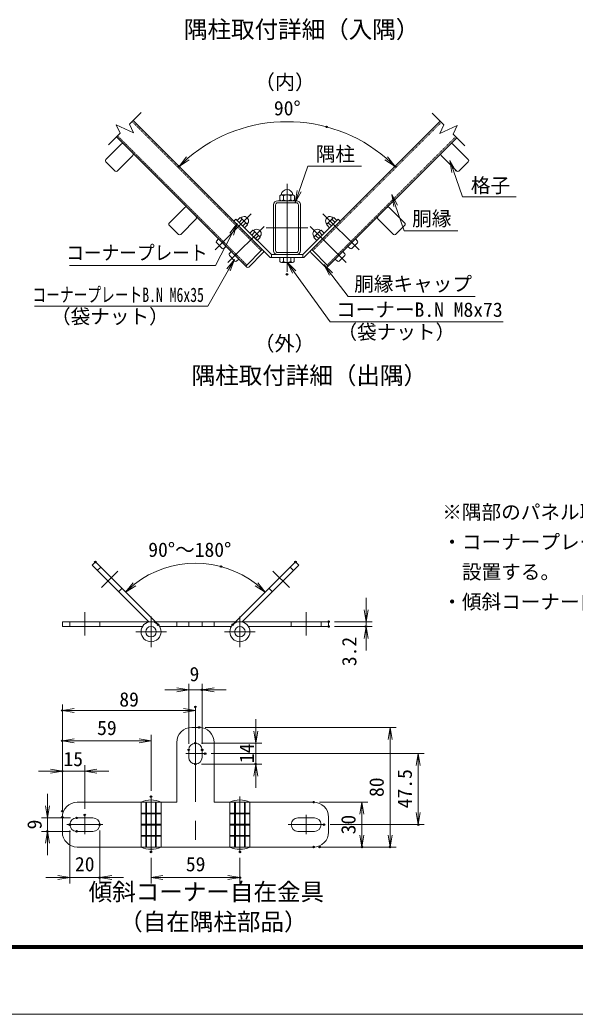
# Model space of a CAD drawing. Units: millimetres, scale not verified, with parts at other scales. Extents: x -4200 to 4200, y -2970 to 2970.
# Drawn here: x 488 to 2344, y -2970 to 355 of the extents above; entities that cross this region are included whole.
import ezdxf
from ezdxf.enums import TextEntityAlignment as Align

# ---------------------------------------------------------------- set-up
doc = ezdxf.new("R2010")
doc.units = ezdxf.units.MM
doc.header["$LTSCALE"] = 10
doc.header["$PDMODE"] = 32
doc.header["$PDSIZE"] = 5
doc.linetypes.add('USER1', pattern=[50.8, 31.75, -6.35, 6.35, -6.35])
doc.linetypes.add('USER2', pattern=[0.375, 0.25, -0.125])
for name, color, linetype, lineweight in [('0-0_D-STR1', 1, 'Continuous', 18), ('0-1_D-BMK', 2, 'USER1', 13), ('0-5_D-STR3', 3, 'Continuous', 13), ('0-6_D-STR-DIM', 7, 'Continuous', 13), ('0-7_0', 7, 'Continuous', 18), ('0-9_D-TTL-TXT', 7, 'Continuous', 18), ('0-A_D-STR-TXT', 7, 'Continuous', 13), ('0-B_D-TTL', 7, 'Continuous', 18)]:
    doc.layers.add(name, color=color, linetype=linetype, lineweight=lineweight)
doc.layers.add('0-8_Defpoints', color=253, linetype='Continuous')
doc.styles.add('ＭＳ ゴシック', font='')
doc.styles.get('ＭＳ ゴシック').set_extended_font_data('MS Gothic')

# ---------------------------------------------------------------- blocks, each defined once
blk = doc.blocks.new('_Open')
at = {"layer": '0-7_0'}
blk.add_line((-10, 1.667), (0, 0), dxfattribs=at)
blk.add_lwpolyline([(-10, -1.667), (0, 0), (-10, 0)], dxfattribs=at)

msp = doc.modelspace()

# ---------------------------------------------------------------- linework, layer by layer
at = {"layer": '0-0_D-STR1', "linetype": 'USER2'}
for p, q in [((863.03, 15.74), (1295.25, -416.48)), ((1896.83, 13.07), (1467.28, -416.48)), ((814.66, -32.63), (1246.88, -464.85)), ((1945.2, -35.3), (1515.65, -464.85))]:
    msp.add_line(p, q, dxfattribs=at)
at = {"layer": '0-0_D-STR1'}
for p, q in [((866.42, 19.13), (1298.64, -413.09)), ((1893.44, 16.46), (1463.89, -413.09)), ((827.68, -59.64), (775.49, -111.83)), ((811.27, -36.02), (1243.49, -468.24)), ((1948.59, -38.69), (1519.04, -468.24)), ((1934.86, -59.64), (1987.04, -111.83)), ((865.86, -97.82), (813.68, -150.01)), ((1896.67, -97.82), (1948.86, -150.01)), ((775.49, -119.04), (806.46, -150.01)), ((1987.04, -119.04), (1956.07, -150.01)), ((1336.27, -263.38), (1336.27, -415.78)), ((1343.17, -263.38), (1343.17, -415.78)), ((1350.07, -249.58), (1412.47, -249.58)), ((1350.07, -256.48), (1412.47, -256.48)), ((1419.37, -415.78), (1419.37, -263.38)), ((1426.27, -415.78), (1426.27, -263.38)), ((1039.81, -271.77), (987.62, -323.96)), ((1722.72, -271.77), (1774.91, -323.96)), ((987.62, -331.17), (1018.59, -362.14)), ((1077.99, -309.96), (1025.81, -362.14)), ((1684.54, -309.96), (1736.72, -362.14)), ((1774.91, -331.17), (1743.94, -362.14)), ((1350.07, -422.68), (1412.47, -422.68)), ((1350.07, -429.58), (1412.47, -429.58))]:
    msp.add_line(p, q, dxfattribs=at)
for centre, radius, start, end in [((831.28, -63.25), 5.1, 45, 135), ((1931.25, -63.25), 5.1, 45, 135), ((862.25, -94.22), 5.1, 314.99941, 45), ((1900.28, -94.22), 5.1, 135, 225.00059), ((779.1, -115.43), 5.1, 134.99942, 225), ((1983.43, -115.43), 5.1, 315, 45.00058), ((810.07, -146.4), 5.1, 225, 314.99941), ((1952.46, -146.4), 5.1, 225.00059, 315), ((1350.07, -263.38), 13.8, 90.00002, 179.99999), ((1350.07, -263.38), 6.9, 90.00002, 179.99999), ((1412.47, -263.38), 13.8, 0, 90.00002), ((1412.47, -263.38), 6.9, 0, 90.00002), ((1043.41, -275.38), 5.1, 45, 135), ((1719.12, -275.38), 5.1, 45, 135), ((991.23, -327.56), 5.1, 134.99942, 225), ((1074.39, -306.35), 5.1, 314.99941, 45), ((1688.15, -306.35), 5.1, 135, 225.00059), ((1771.3, -327.56), 5.1, 315, 45.00058), ((1022.2, -358.53), 5.1, 225, 314.99941), ((1740.33, -358.53), 5.1, 225.00059, 315), ((1350.07, -415.78), 13.8, 179.99999, 270.00002), ((1350.07, -415.78), 6.9, 179.99999, 270.00002), ((1412.47, -415.78), 6.9, 270.00002, 0), ((1412.47, -415.78), 13.8, 270.00002, 0)]:
    msp.add_arc(centre, radius, start, end, dxfattribs=at)
at = {"layer": '0-1_D-BMK'}
for p, q in [((1381.27, -192.45), (1381.27, -486.93)), ((1261.9, -292.85), (1140.65, -414.1)), ((1500.63, -292.85), (1621.88, -414.1)), ((1304.33, -335.28), (1183.08, -456.53)), ((1311.97, -339.63), (1450.57, -339.63)), ((1458.2, -335.28), (1579.46, -456.53)), ((761.11, -1543.2), (815.97, -1488.33)), ((1389.11, -1543.2), (1334.25, -1488.33)), ((705.11, -1703.5), (705.11, -1625.91)), ((1445.11, -1703.5), (1445.11, -1625.91)), ((926.61, -1639.66), (926.61, -1742.23)), ((1223.61, -1639.66), (1223.61, -1742.23)), ((875.33, -1690.94), (977.89, -1690.94)), ((1172.33, -1690.94), (1274.89, -1690.94)), ((1075.11, -1942.4), (1075.11, -2434.53)), ((1042.61, -2098.66), (1107.61, -2098.66)), ((926.61, -2242.66), (926.61, -2427.53)), ((1223.61, -2242.66), (1223.61, -2427.53)), ((705.11, -2303.66), (705.11, -2368.66)), ((1445.11, -2303.66), (1445.11, -2368.66)), ((645.11, -2336.16), (765.11, -2336.16)), ((1505.11, -2336.16), (1385.11, -2336.16))]:
    msp.add_line(p, q, dxfattribs=at)
at = {"layer": '0-5_D-STR3'}
for p, q in [((1362.75, -230.13), (1399.78, -230.13)), ((1362.75, -230.13), (1399.78, -230.13)), ((1357.15, -246.63), (1357.15, -233.13)), ((1362.75, -249.63), (1399.78, -249.63)), ((1362.75, -249.63), (1399.78, -249.63)), ((1369.3, -233.13), (1369.3, -246.63)), ((1393.6, -233.13), (1393.6, -246.63)), ((1405.75, -246.63), (1405.75, -233.13)), ((1209.97, -310.84), (1203.18, -317.63)), ((1324.79, -439.23), (1203.18, -317.63)), ((1328.77, -429.63), (1209.97, -310.84)), ((1224.39, -305.96), (1214.74, -315.61)), ((1239.14, -340.01), (1214.74, -315.61)), ((1230.57, -312.14), (1220.92, -321.79)), ((1227.01, -306.66), (1224.39, -305.96)), ((1248.09, -327.74), (1227.01, -306.66)), ((1242.62, -324.18), (1232.97, -333.83)), ((1248.79, -330.36), (1239.14, -340.01)), ((1248.79, -330.36), (1248.09, -327.74)), ((1433.77, -429.63), (1552.56, -310.84)), ((1437.74, -439.23), (1559.35, -317.63)), ((1513.74, -330.36), (1514.44, -327.74)), ((1513.74, -330.36), (1523.39, -340.01)), ((1514.44, -327.74), (1535.52, -306.66)), ((1519.91, -324.18), (1529.57, -333.83)), ((1523.39, -340.01), (1547.79, -315.61)), ((1531.96, -312.14), (1541.61, -321.79)), ((1535.52, -306.66), (1538.14, -305.96)), ((1538.14, -305.96), (1547.79, -315.61)), ((1552.56, -310.84), (1559.35, -317.63)), ((1266.82, -348.39), (1257.17, -358.04)), ((1281.57, -382.43), (1257.17, -358.04)), ((1273, -354.56), (1263.35, -364.21)), ((1269.43, -349.09), (1266.82, -348.39)), ((1290.52, -370.17), (1269.43, -349.09)), ((1472.01, -370.17), (1493.1, -349.09)), ((1480.96, -382.43), (1505.36, -358.04)), ((1489.54, -354.56), (1499.19, -364.21)), ((1493.1, -349.09), (1495.71, -348.39)), ((1495.71, -348.39), (1505.36, -358.04)), ((1152.27, -377.02), (1145.84, -384.69)), ((1146.09, -390.36), (1164.39, -408.66)), ((1285.04, -366.61), (1275.39, -376.26)), ((1291.22, -372.78), (1281.57, -382.43)), ((1291.22, -372.78), (1290.52, -370.17)), ((1471.31, -372.78), (1472.01, -370.17)), ((1471.31, -372.78), (1480.96, -382.43)), ((1477.49, -366.61), (1487.14, -376.26)), ((1616.44, -390.36), (1598.14, -408.66)), ((1610.26, -377.02), (1616.69, -384.69)), ((1177.73, -402.48), (1170.06, -408.91)), ((1194.7, -419.45), (1188.27, -427.11)), ((1298.64, -413.09), (1243.49, -468.24)), ((1301.82, -422.63), (1253.03, -471.42)), ((1301.82, -416.27), (1298.64, -413.09)), ((1328.77, -429.63), (1433.77, -429.63)), ((1328.77, -429.63), (1328.77, -439.23)), ((1433.77, -429.63), (1433.77, -439.23)), ((1460.71, -416.27), (1463.89, -413.09)), ((1460.71, -422.63), (1509.5, -471.42)), ((1463.89, -413.09), (1519.04, -468.24)), ((1567.83, -419.45), (1574.26, -427.11)), ((1584.8, -402.48), (1592.47, -408.91)), ((1188.51, -432.78), (1206.82, -451.09)), ((1220.15, -444.91), (1212.49, -451.34)), ((1324.79, -439.23), (1437.74, -439.23)), ((1356.97, -439.23), (1405.57, -439.23)), ((1356.97, -452.73), (1356.97, -439.23)), ((1362.56, -455.73), (1399.6, -455.73)), ((1369.12, -452.73), (1369.12, -439.23)), ((1393.42, -452.73), (1393.42, -439.23)), ((1405.57, -452.73), (1405.57, -439.23)), ((1542.38, -444.91), (1550.04, -451.34)), ((1574.02, -432.78), (1555.71, -451.09)), ((1246.67, -471.42), (1243.49, -468.24)), ((1515.86, -471.42), (1519.04, -468.24)), ((729.33, -1468.91), (740.64, -1457.6)), ((740.64, -1457.6), (950.3, -1667.26)), ((1409.58, -1457.6), (1199.92, -1667.26)), ((1420.89, -1468.91), (1409.58, -1457.6)), ((729.33, -1468.91), (918.79, -1658.37)), ((747.01, -1486.59), (758.32, -1475.28)), ((1420.89, -1468.91), (1231.44, -1658.37)), ((1403.22, -1486.59), (1391.9, -1475.28)), ((817.72, -1557.3), (829.03, -1545.99)), ((1332.51, -1557.3), (1321.19, -1545.99)), ((630.11, -1673.44), (630.11, -1657.44)), ((630.11, -1657.44), (926.61, -1657.44)), ((655.11, -1673.44), (655.11, -1657.44)), ((755.11, -1673.44), (755.11, -1657.44)), ((1223.61, -1657.44), (926.61, -1657.44)), ((1012.61, -1657.44), (1012.61, -1673.44)), ((1052.61, -1673.44), (1052.61, -1657.44)), ((1097.61, -1673.44), (1097.61, -1657.44)), ((1137.61, -1657.44), (1137.61, -1673.44)), ((1520.11, -1657.44), (1223.61, -1657.44)), ((1395.11, -1673.44), (1395.11, -1657.44)), ((1495.11, -1673.44), (1495.11, -1657.44)), ((1520.11, -1673.44), (1520.11, -1657.44)), ((630.11, -1673.44), (898.05, -1673.44)), ((1195.05, -1673.44), (955.18, -1673.44)), ((1520.11, -1673.44), (1252.18, -1673.44)), ((1062.61, -2011.16), (1087.61, -2011.16)), ((1012.61, -2061.16), (1012.61, -2261.16)), ((1137.61, -2061.16), (1137.61, -2261.16)), ((1052.61, -2086.16), (1052.61, -2111.16)), ((1097.61, -2086.16), (1097.61, -2111.16)), ((680.11, -2261.16), (1012.61, -2261.16)), ((893.11, -2261.16), (893.11, -2411.16)), ((909.11, -2261.16), (909.11, -2411.16)), ((911.61, -2261.16), (911.61, -2411.16)), ((941.61, -2261.16), (941.61, -2411.16)), ((944.11, -2261.16), (944.11, -2411.16)), ((960.11, -2261.16), (960.11, -2411.16)), ((1137.61, -2261.16), (1470.11, -2261.16)), ((1190.11, -2261.16), (1190.11, -2411.16)), ((1206.11, -2261.16), (1206.11, -2411.16)), ((1208.61, -2261.16), (1208.61, -2411.16)), ((1238.61, -2261.16), (1238.61, -2411.16)), ((1241.11, -2261.16), (1241.11, -2411.16)), ((1257.11, -2261.16), (1257.11, -2411.16)), ((630.11, -2311.16), (630.11, -2361.16)), ((677.61, -2313.66), (732.61, -2313.66)), ((893.11, -2297.66), (960.11, -2297.66)), ((893.11, -2299.66), (960.11, -2299.66)), ((1257.11, -2297.66), (1190.11, -2297.66)), ((1257.11, -2299.66), (1190.11, -2299.66)), ((1472.61, -2313.66), (1417.61, -2313.66)), ((1520.11, -2311.16), (1520.11, -2361.16)), ((677.61, -2358.66), (732.61, -2358.66)), ((893.11, -2334.66), (960.11, -2334.66)), ((893.11, -2337.66), (960.11, -2337.66)), ((1257.11, -2334.66), (1190.11, -2334.66)), ((1257.11, -2337.66), (1190.11, -2337.66)), ((1472.61, -2358.66), (1417.61, -2358.66)), ((893.11, -2372.66), (960.11, -2372.66)), ((893.11, -2374.66), (960.11, -2374.66)), ((1257.11, -2372.66), (1190.11, -2372.66)), ((1257.11, -2374.66), (1190.11, -2374.66)), ((680.11, -2411.16), (1470.11, -2411.16))]:
    msp.add_line(p, q, dxfattribs=at)
for centre, radius in [((926.61, -1690.94), 33.5), ((1223.61, -1690.94), 33.5), ((926.61, -1690.94), 17.5), ((1223.61, -1690.94), 17.5)]:
    msp.add_circle(centre, radius, dxfattribs=at)
for centre, radius, start, end in [((1363.22, -237.75), 7.63, 37.21089, 142.78911), ((1360.61, -229.01), 1.5, 279.83916, 352.83194), ((1381.45, -231.63), 19.5, 7.16806, 172.83194), ((1381.45, -256.24), 26.1, 62.26063, 117.73937), ((1399.67, -237.78), 7.65, 37.42505, 142.57495), ((1402.28, -229.01), 1.5, 187.16806, 253.42019), ((1363.22, -242.02), 7.63, 217.21089, 322.78911), ((1381.45, -223.53), 26.1, 242.26063, 297.73937), ((1399.67, -241.98), 7.65, 217.42505, 322.57495), ((1237.61, -317.14), 14.91, 314.64798, 135.35202), ((1211.17, -320.86), 21.27, 24.22053, 41.8842), ((1218.1, -336.66), 27.51, 26.96185, 63.03815), ((1233.89, -343.58), 21.27, 48.1158, 65.77947), ((1524.92, -317.14), 14.91, 44.64798, 225.35202), ((1528.64, -343.58), 21.27, 114.22053, 131.8842), ((1544.43, -336.66), 27.51, 116.96185, 153.03815), ((1551.36, -320.86), 21.27, 138.1158, 155.77947), ((1280.04, -359.56), 14.91, 314.64798, 135.35202), ((1253.6, -363.29), 21.27, 24.22053, 41.8842), ((1260.52, -379.08), 27.51, 26.96185, 63.03815), ((1482.49, -359.56), 14.91, 44.64798, 225.35202), ((1502.01, -379.08), 27.51, 116.96185, 153.03815), ((1508.93, -363.29), 21.27, 138.1158, 155.77947), ((1149.06, -387.39), 4.2, 140, 225), ((1276.32, -386.01), 21.27, 48.1158, 65.77947), ((1486.21, -386.01), 21.27, 114.22053, 131.8842), ((1613.47, -387.39), 4.2, 315, 40), ((1167.36, -405.69), 4.2, 225, 310), ((1191.48, -429.81), 4.2, 140, 225), ((1298.64, -419.45), 4.5, 315, 45), ((1463.89, -419.45), 4.5, 135, 225), ((1571.05, -429.81), 4.2, 315, 40), ((1595.17, -405.69), 4.2, 230, 315), ((1209.79, -448.12), 4.2, 225, 310), ((1363.04, -448.12), 7.63, 217.21089, 322.78911), ((1381.27, -429.63), 26.1, 242.26063, 297.73937), ((1399.49, -448.08), 7.65, 217.42505, 322.57495), ((1552.74, -448.12), 4.2, 230, 315), ((1249.85, -468.24), 4.5, 225, 315), ((1512.68, -468.24), 4.5, 225, 315), ((1062.61, -2061.16), 50, 90, 180), ((1087.61, -2061.16), 50, 0, 90), ((1075.11, -2086.16), 22.5, 0, 180), ((1075.11, -2111.16), 22.5, 180, 0), ((680.11, -2311.16), 50, 90, 180), ((926.61, -2332.23), 78.57, 64.76136, 115.23864), ((1223.61, -2332.23), 78.57, 64.76136, 115.23864), ((1470.11, -2311.16), 50, 0, 90), ((677.61, -2336.16), 22.5, 90, 270), ((732.61, -2336.16), 22.5, 270, 90), ((1417.61, -2336.16), 22.5, 90, 270), ((1472.61, -2336.16), 22.5, 270, 90), ((680.11, -2361.16), 50, 180, 270), ((1470.11, -2361.16), 50, 270, 0), ((926.61, -2340.09), 78.57, 244.76136, 295.23864), ((1223.61, -2340.09), 78.57, 244.76136, 295.23864)]:
    msp.add_arc(centre, radius, start, end, dxfattribs=at)
at = {"layer": '0-6_D-STR-DIM'}
for p, q in [((854.15, 6.86), (893.09, 45.8)), ((1905.71, 4.19), (1866.77, 43.13)), ((810.17, 4.93), (823.54, -23.75)), ((867.52, -21.82), (810.17, 4.93)), ((854.15, 6.86), (867.52, -21.82)), ((1905.71, 4.19), (1892.34, -24.49)), ((1892.34, -24.49), (1949.69, 2.26)), ((1949.69, 2.26), (1936.32, -26.42)), ((784.6, -62.69), (823.54, -23.75)), ((1975.26, -65.36), (1936.32, -26.42)), ((1645.56, -1617.44), (1645.56, -1577.44)), ((1540.11, -1657.44), (1665.56, -1657.44)), ((1645.56, -1657.44), (1645.56, -1673.44)), ((1540.11, -1673.44), (1665.56, -1673.44)), ((1645.56, -1713.44), (1645.56, -1753.44)), ((1012.61, -1885.3), (972.61, -1885.3)), ((1052.61, -2066.16), (1052.61, -1865.3)), ((1052.61, -1885.3), (1097.61, -1885.3)), ((1097.61, -2066.16), (1097.61, -1865.3)), ((1137.61, -1885.3), (1177.61, -1885.3)), ((630.11, -2291.16), (630.11, -1934.57)), ((1075.11, -1954.57), (630.11, -1954.57)), ((1075.11, -1962.4), (1075.11, -1974.57)), ((1276.51, -2023.66), (1276.51, -1983.66)), ((1107.61, -2011.16), (1745.59, -2011.16)), ((1725.59, -2011.16), (1725.59, -2411.16)), ((630.11, -2271.16), (630.11, -2035.87)), ((926.61, -2055.87), (630.11, -2055.87)), ((926.61, -2222.66), (926.61, -2035.87)), ((1095.11, -2063.66), (1296.51, -2063.66)), ((1276.51, -2063.66), (1276.51, -2133.66)), ((1127.61, -2098.66), (1839.74, -2098.66)), ((1819.74, -2098.66), (1819.74, -2336.16)), ((590.11, -2157.68), (550.11, -2157.68)), ((630.11, -2291.16), (630.11, -2137.68)), ((705.11, -2157.68), (630.11, -2157.68)), ((705.11, -2283.66), (705.11, -2137.68)), ((745.11, -2157.68), (785.11, -2157.68)), ((1095.11, -2133.66), (1296.51, -2133.66)), ((1276.51, -2173.66), (1276.51, -2213.66)), ((580.3, -2273.66), (580.3, -2233.66)), ((1490.11, -2261.16), (1651.44, -2261.16)), ((1631.44, -2261.16), (1631.44, -2411.16)), ((657.61, -2313.66), (560.3, -2313.66)), ((580.3, -2313.66), (580.3, -2358.66)), ((657.61, -2358.66), (560.3, -2358.66)), ((655.11, -2356.16), (655.11, -2533.57)), ((755.11, -2356.16), (755.11, -2533.57)), ((1525.11, -2336.16), (1839.74, -2336.16)), ((580.3, -2398.66), (580.3, -2438.66)), ((1490.11, -2411.16), (1651.44, -2411.16)), ((1510.11, -2411.16), (1745.59, -2411.16)), ((926.61, -2447.53), (926.61, -2533.57)), ((1223.61, -2447.53), (1223.61, -2533.57)), ((615.11, -2513.57), (575.11, -2513.57)), ((655.11, -2513.57), (755.11, -2513.57)), ((795.11, -2513.57), (835.11, -2513.57)), ((926.61, -2513.57), (1223.61, -2513.57))]:
    msp.add_line(p, q, dxfattribs=at)
for centre, radius, start, end in [((1381.27, -495.71), 510.71, 49.48872, 130.51128), ((1075.11, -1792.07), 330.31, 51.94276, 128.05724)]:
    msp.add_arc(centre, radius, start, end, dxfattribs=at)
at = {"layer": '0-8_Defpoints'}
for p in [(1513.45, -2.41), (1020.14, -134.59), (1742.39, -134.59), (1381.27, -495.71), (740.64, -1457.6), (1409.58, -1457.6), (1160.6, -1473.02), (1520.11, -1657.44), (950.3, -1667.26), (1199.92, -1667.26), (1520.11, -1673.44), (1645.56, -1673.44), (1097.61, -1885.3), (630.11, -1954.57), (1075.11, -1942.4), (1087.61, -2011.16), (630.11, -2055.87), (1075.11, -2063.66), (1052.61, -2086.16), (1097.61, -2086.16), (1107.61, -2098.66), (630.11, -2157.68), (1075.11, -2133.66), (1276.51, -2133.66), (926.61, -2242.66), (1470.11, -2261.16), (630.11, -2291.16), (630.11, -2311.16), (677.61, -2313.66), (705.11, -2303.66), (580.3, -2358.66), (655.11, -2336.16), (677.61, -2358.66), (755.11, -2336.16), (1505.11, -2336.16), (1819.74, -2336.16), (926.61, -2427.53), (1223.61, -2427.53), (1470.11, -2411.16), (1490.11, -2411.16), (1631.44, -2411.16), (1725.59, -2411.16), (755.11, -2513.57), (1223.61, -2513.57)]:
    msp.add_point(p, dxfattribs=at)
at = {"layer": '0-A_D-STR-TXT'}
for points in [[(2146.89, -236.38), (1967.29, -236.38), (1926.41, -116.93)], [(1630.1, -133.95), (1450.49, -133.95), (1409.61, -253.4)], [(1952.47, -349.95), (1772.86, -349.95), (1731.98, -230.5)], [(653.88, -466.61), (1141.99, -466.61), (1213.91, -327.77)], [(536.76, -602.48), (1116.65, -602.48), (1204.15, -447.47)], [(2103.32, -653.94), (1525.99, -653.94), (1382.74, -456.68)], [(2009.62, -569.46), (1585.42, -569.46), (1504.98, -464.72)]]:
    msp.add_lwpolyline(points, dxfattribs=at)
at = {"layer": '0-B_D-TTL'}
for points in [[(-4199.8, -2970), (4200.2, -2970), (4200.2, 2970), (-4199.8, 2970)], [(-3929.8, 2750), (3930.2, 2750), (3930.2, -2750), (-3929.8, -2750)], [(-3927.3, 2747.5), (3927.7, 2747.5), (3927.7, -2747.5), (-3927.3, -2747.5)], [(-3924.8, 2745), (3925.2, 2745), (3925.2, -2745), (-3924.8, -2745)], [(-3922.3, 2742.5), (3922.7, 2742.5), (3922.7, -2742.5), (-3922.3, -2742.5)], [(-3919.8, 2740), (3920.2, 2740), (3920.2, -2740), (-3919.8, -2740)]]:
    msp.add_lwpolyline(points, close=True, dxfattribs=at)

# ---------------------------------------------------------------- block references
at = {"layer": '0-6_D-STR-DIM', "xscale": 4, "yscale": 4}
for p, rotation in [((1020.14, -134.59), 222.75564), ((1742.39, -134.59), 317.24436), ((841.55, -1558.51), 221.52862), ((1308.67, -1558.51), 318.47138), ((1645.56, -1657.44), 270), ((1645.56, -1673.44), 90), ((1097.61, -1885.3), 180), ((630.11, -1954.57), 180), ((1276.51, -2063.66), 270), ((1725.59, -2011.16), 90), ((630.11, -2055.87), 180), ((1819.74, -2098.66), 90), ((705.11, -2157.68), 180), ((1276.51, -2133.66), 90), ((1631.44, -2261.16), 90), ((580.3, -2313.66), 270), ((1819.74, -2336.16), 270), ((580.3, -2358.66), 90), ((1631.44, -2411.16), 270), ((1725.59, -2411.16), 270), ((755.11, -2513.57), 180), ((926.61, -2513.57), 180)]:
    msp.add_blockref('_Open', p, dxfattribs=dict(at, rotation=rotation))
for p in [(1052.61, -1885.3), (1075.11, -1954.57), (926.61, -2055.87), (630.11, -2157.68), (655.11, -2513.57), (1223.61, -2513.57)]:
    msp.add_blockref('_Open', p, dxfattribs=at)
at = {"layer": '0-A_D-STR-TXT', "xscale": 4, "yscale": 4}
for p, rotation in [((1925.76, -115.04), 108.8919), ((1408.97, -255.3), 251.10813), ((1731.34, -228.61), 108.8919), ((1214.83, -325.99), 62.61681), ((1205.13, -445.73), 60.55492), ((1381.57, -455.07), 125.98605), ((1503.76, -463.14), 127.525)]:
    msp.add_blockref('_Open', p, dxfattribs=dict(at, rotation=rotation))

# ---------------------------------------------------------------- texts
at = {"layer": '0-6_D-STR-DIM', "style": 'ＭＳ ゴシック'}
for s, p in [('90°', (1337.33, 21.74)), ('90°～180°', (917.38, -1455.01)), ('9', (1055.38, -1871.12)), ('89', (820.62, -1955.83)), ('59', (746.36, -2051.03)), ('15', (633.85, -2155.05)), ('20', (672.35, -2506.82)), ('59', (1043.11, -2506.82))]:
    msp.add_text(s, height=48.09, dxfattribs=at).set_placement(p, align=Align.BOTTOM_LEFT)
for s, p in [('3.2', (1627.5, -1806.22)), ('14', (1285.02, -2130.44)), ('47.5', (1812.99, -2281.52)), ('80', (1718.84, -2243.79)), ('9', (575.45, -2352.15)), ('30', (1624.69, -2368.79))]:
    msp.add_text(s, height=48.09, rotation=90, dxfattribs=at).set_placement(p, align=Align.BOTTOM_LEFT)
at = {"layer": '0-9_D-TTL-TXT', "style": 'ＭＳ ゴシック'}
for s, p in [('隅柱取付詳細（入隅）', (1036.64, 277.46)), ('隅柱取付詳細（出隅）', (1062.29, -879.87)), ('傾斜コーナー自在金具', (718.1, -2607)), ('（自在隅柱部品）', (820.17, -2707))]:
    msp.add_text(s, height=57.7, dxfattribs=at).set_placement(p, align=Align.BOTTOM_LEFT)
at = {"layer": '0-A_D-STR-TXT', "style": 'ＭＳ ゴシック'}
for s, height, p in [('（内）', 49.49, (1272.98, 107.9)), ('隅柱', 48.09, (1477.22, -131.58)), ('格子', 48.09, (1995.62, -236.66)), ('胴縁', 48.09, (1799.59, -347.58)), ('胴縁キャップ', 48.09, (1605.83, -566.14)), ('コーナーB.N M8x73', 48.09, (1545.17, -652.19)), ('（袋ナット）', 48.09, (592.28, -675.02)), ('（袋ナット）', 48.09, (1549.81, -726.87)), ('（外）', 49.49, (1271.59, -766.33)), ('※隅部のパネル取付け', 48.09, (1900.2, -1329.25)), ('・コーナープレートの場合：現場でパネルを70mm切断、孔加工をし', 48.09, (1900.2, -1429.25)), ('\u3000設置する。', 48.09, (1900.2, -1529.25)), ('・傾斜コーナー自在金具の場合：現場で孔加工をし設置する。', 48.09, (1900.2, -1629.25))]:
    msp.add_text(s, height=height, dxfattribs=at).set_placement(p, align=Align.BOTTOM_LEFT)
for s, width, p in [('コーナープレート', 0.9, (643.35, -462.01)), ('コーナープレートB.N M6x35', 0.7, (529.98, -602.53))]:
    msp.add_text(s, height=48.09, dxfattribs=dict(at, width=width)).set_placement(p, align=Align.BOTTOM_LEFT)

doc.saveas('drawing.dxf')
